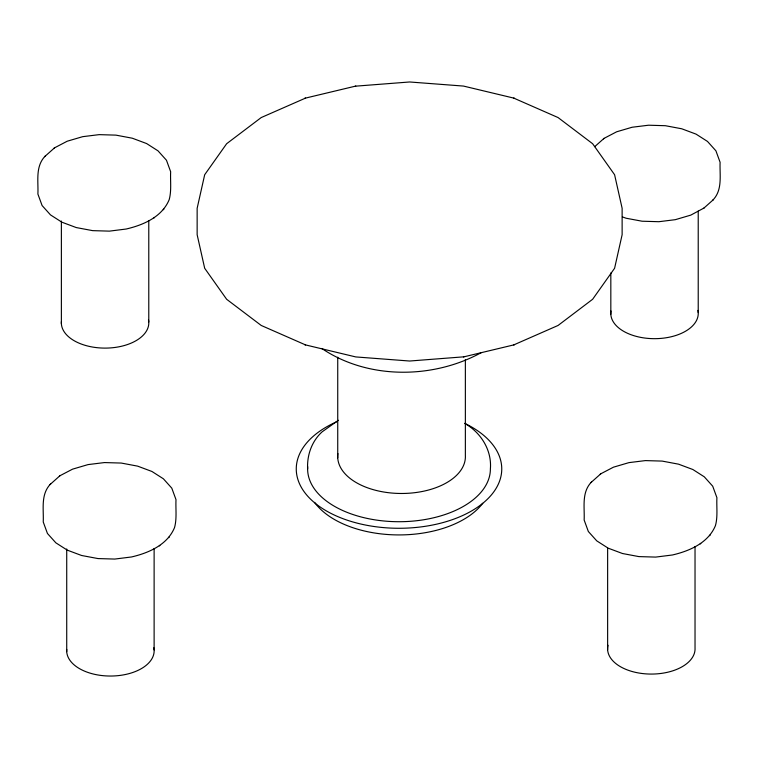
<?xml version="1.0" encoding="UTF-8"?>
<svg xmlns="http://www.w3.org/2000/svg" width="758" height="758" viewBox="0 0 758 758"><rect width="100%" height="100%" fill="white"/><g stroke="black" fill="none" stroke-linecap="round" stroke-linejoin="round"><path stroke-width="1.14" d="M44.665 156.641C35.266 167.025 38.468 181.427 37.9 194.057L42.097 205.541L50.511 214.912L61.938 222.217L76.245 227.561L92.628 230.64L109.417 231.133L126.16 229.03C143.3 225.05 162.032 216.996 169.186 199.667C171.678 190.722 170.19 180.916 170.654 171.715L166.457 160.232L158.034 150.861L146.616 143.556L132.309 138.212L115.917 135.132L99.137 134.64L82.698 136.667L67.216 141.215L54.567 147.819L44.665 156.641L45.3 156.072M50.019 484.57C40.61 494.955 43.812 509.357 43.244 521.987L47.441 533.471L55.865 542.842L67.282 550.147L81.599 555.491L97.981 558.57L114.761 559.063L131.504 556.969C148.644 552.98 167.376 544.926 174.529 527.596C177.031 518.652 175.543 508.845 175.998 499.645L171.801 488.161L163.387 478.791L151.96 471.485L137.653 466.142L121.271 463.062L104.481 462.57L88.042 464.597L72.56 469.155L59.91 475.749L50.019 484.57L50.644 484.011M712.7 200.264C722.857 190.069 719.55 175.126 720.1 162.288L715.903 150.795L707.489 141.433L696.062 134.128L681.755 128.784L665.372 125.705L648.583 125.212L632.144 127.24L616.661 131.788L604.012 138.382L594.746 146.645M590.918 482.6C581.509 492.984 584.721 507.386 584.153 520.016L588.341 531.5L596.764 540.871L608.191 548.176L622.498 553.52L638.88 556.599L655.67 557.092L672.412 554.989C689.543 551.009 708.285 542.955 715.438 525.626C717.93 516.681 716.443 506.875 716.907 497.674L712.71 486.191L704.286 476.82L692.869 469.515L678.552 464.171L662.17 461.091L645.39 460.599L628.95 462.626L613.468 467.174L600.819 473.778L590.918 482.6L591.553 482.031M54.026 148.293L54.567 147.819M153.988 217.953L154.518 217.48M59.38 476.223L59.91 475.749M603.482 138.866L604.012 138.382M159.332 545.893L159.872 545.409M622.394 216.902L626.089 218.228L642.083 221.213L658.863 221.706L675.302 219.678L690.784 215.12L703.974 208.052M600.279 474.252L600.819 473.778M700.24 543.922L700.771 543.439M163.254 209.701L163.889 209.132M168.598 537.63L169.233 537.062M703.433 208.526L713.335 199.705M709.507 535.66L710.132 535.091M481.377 352.574C433.083 379.114 368.056 379.767 321.799 348.462M305.597 98.076L261.216 117.556L226.642 143.726L204.679 174.738L197.146 208.298L197.146 234.715L204.679 268.266L226.642 299.277L261.216 325.457L305.597 344.937M338.381 420.273L322.112 431.852C311.746 441.27 306.905 455.179 307.625 468.956M513.678 344.937L558.068 325.457L592.633 299.277L614.596 268.266L622.129 234.715L622.129 208.298L614.596 174.738L592.633 143.726L558.068 117.556L513.678 98.076M355.312 86.185L409.642 81.978L463.489 86.071L514.587 98.294M304.688 344.71L355.786 356.933L409.642 361.026L463.962 356.819M304.688 98.294L355.786 86.071M463.489 356.933L514.587 344.71M464.616 423.362C480.837 432.42 491.961 450.129 490.388 468.956A91.377 52.757 0 0 1 397.031 521.703A91.377 52.757 0 0 1 307.71 466.672M698.222 211.103L698.222 312.59M695.029 546.49L695.029 647.976A43.718 25.241 0 0 1 648.971 674.033A43.718 25.241 0 0 1 608.039 645.266M610.825 272.975L610.825 314.276M607.632 548.186L607.632 649.672M465.365 359.5L465.365 455.397A63.852 36.867 0 0 1 399.949 493.467A63.852 36.867 0 0 1 337.926 453.549M337.736 357.207L337.736 457.832M154.12 548.46L154.12 649.947M148.776 220.531L148.776 322.017M66.723 548.972L66.723 651.643M61.379 221.042L61.379 323.704M464.853 423.419A102.747 59.323 0 0 1 472.831 510.219A102.747 59.323 0 0 1 322.311 508.429A102.747 59.323 0 0 1 336.457 421.893M482.761 503.274A91.377 52.757 0 0 1 398.149 534.921A91.377 52.757 0 0 1 314.579 502.355M148.483 319.829A43.718 25.241 0 0 1 106.537 348.093A43.718 25.241 0 0 1 61.417 321.515M697.928 310.401A43.718 25.241 0 0 1 655.026 338.674A43.718 25.241 0 0 1 611.005 310.979M153.827 647.758A43.718 25.241 0 0 1 111.89 676.022A43.718 25.241 0 0 1 66.761 649.445"/></g></svg>
